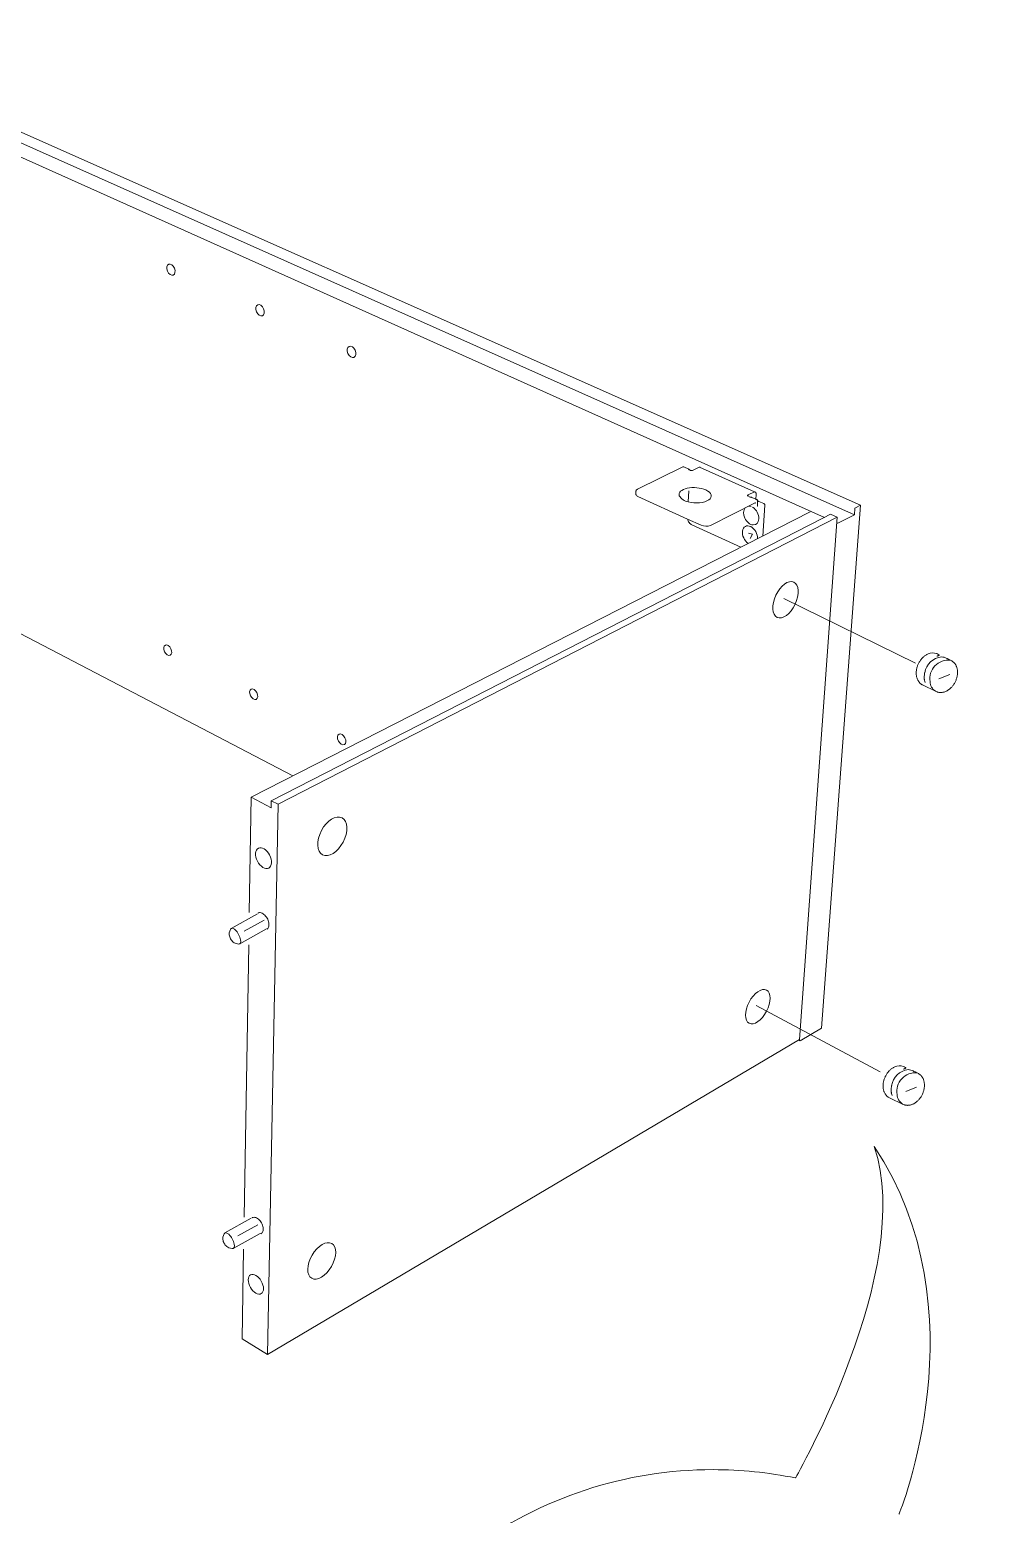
# Model space of a CAD drawing. Header units: metres. Extents: x -8.4 to 7.9, y -3.9 to 2.
# Drawn here: x 4.4435 to 4.6652, y 0.2751 to 0.6202 of the extents above; entities that cross this region are included whole.
import ezdxf

# ---------------------------------------------------------------- set-up
doc = ezdxf.new("R2010")
doc.units = ezdxf.units.M
doc.header["$MEASUREMENT"] = 0
doc.layers.add('PDF6_Geometry_Num_Penna__1', color=255, linetype='Continuous', lineweight=18)
doc.layers.add('PDF6_Geometry_Num_Penna__7', color=7, linetype='Continuous', lineweight=18)

msp = doc.modelspace()

# ---------------------------------------------------------------- linework, layer by layer
at = {"layer": 'PDF6_Geometry_Num_Penna__1', "color": 255, "linetype": 'Continuous', "lineweight": 18, "flags": 128}
for points in [[(4.618841078492815, 0.4879452576223526), (4.64941694305414, 0.4729767702273948)], [(4.612375782071789, 0.3933536804432767), (4.641213687744454, 0.377938416984396)]]:
    msp.add_lwpolyline(points, dxfattribs=at)
at = {"layer": 'PDF6_Geometry_Num_Penna__7', "color": 7, "linetype": 'Continuous', "lineweight": 18, "flags": 128}
for points in [[(4.386639644043798, 0.6183152577017796), (4.635237760038779, 0.5074507559464461)], [(4.636648083147228, 0.5096587232543521), (4.387889127769236, 0.6201762289333723)], [(4.384042236933507, 0.6162937449378836), (4.628278329291054, 0.5068306307697212)], [(4.595335891919131, 0.5185579067462747), (4.584821761881481, 0.5133723258976779)], [(4.595609318870251, 0.5185768202663139), (4.595521452911012, 0.5185946913088708), (4.595432097698228, 0.5185946913088708), (4.595335296217711, 0.5185574599702105)], [(4.595609318870251, 0.5185769691916684), (4.596727748283604, 0.5180706229858894), (4.596738173058428, 0.5180706229858894), (4.59674561932616, 0.5180631767181576), (4.596754554847439, 0.5180527519433322), (4.596772425889997, 0.5180423271685073)], [(4.596728046134313, 0.5180706229858894), (4.596681879274374, 0.5180795585071678), (4.596665497485364, 0.5180631767181576), (4.596665497485364, 0.5180259453794971), (4.596692304049199, 0.5179827570266513), (4.596744427923324, 0.5179291438989804), (4.596835272389654, 0.5178844662925881), (4.596885907010233, 0.517857659728753)], [(4.596772723740706, 0.5180430717952806), (4.596762298965881, 0.517920953004475)], [(4.596773021591416, 0.5180429228699261), (4.596825145465539, 0.5179997345170804), (4.59685790904356, 0.5179386751216775), (4.596886204860942, 0.5178582554301714), (4.597018748426573, 0.5177957067812224)], [(4.597018897351927, 0.5177957067812224), (4.597126123607269, 0.5177614539496551), (4.59724973165162, 0.517733158132273), (4.597374828949519, 0.5177242226109946), (4.59750737251515, 0.517733158132273), (4.597625023545316, 0.5177614539496551), (4.597720335772285, 0.5177957067812224), (4.599182782754859, 0.5185135269905916)], [(4.599182931680215, 0.5185138248413008), (4.599235055554338, 0.5184974430522902), (4.599308028978112, 0.518485529023919), (4.599376534641248, 0.5184691472349086)], [(4.599235651255757, 0.5184978898283541), (4.611992597134297, 0.5127687314353182), (4.610530150151723, 0.5120330401833921)], [(4.584413706409766, 0.5122808519735145), (4.584424131184591, 0.5121766042252662), (4.584468808790983, 0.512078313491203), (4.584538803707663, 0.5119710872358616), (4.584634115934634, 0.5118832212766238), (4.584769638007357, 0.5117953553173853), (4.584920052615545, 0.5117149356258792)], [(4.584414451036539, 0.5122814476749333), (4.584448703868106, 0.5129367192353533), (4.58446806416421, 0.5130350099694161), (4.58452167729188, 0.5131243651822008), (4.584590182955015, 0.5132137203949854), (4.584697409210357, 0.5133000971006774), (4.584822506508256, 0.5133715812709048)], [(4.59643689706599, 0.5064459565786836), (4.584920499391609, 0.5117149356258792)], [(4.610581827249784, 0.5116948307030029), (4.610495450544093, 0.5117409975629412), (4.610432901895143, 0.5118035462118906), (4.610404606077761, 0.5118646056072935), (4.610415030852586, 0.5119271542562425), (4.610458219205432, 0.5119807673839132), (4.61052970337566, 0.5120343805115841)], [(4.610530150151723, 0.5120336358848108), (4.610513768362713, 0.5117328066684359)], [(4.612354932522138, 0.5110413462468382), (4.611416702787901, 0.5114642942540186), (4.61132139056093, 0.5114925900714002), (4.611212675052044, 0.5115104611139574), (4.611105448796701, 0.5115268429029678), (4.611001201048452, 0.5115447139455247), (4.610885039271833, 0.5115730097629063), (4.610768877495213, 0.5116087518480201)], [(4.612189625378488, 0.5127157140090659), (4.612088356137331, 0.5127425205729015), (4.611993043910361, 0.5127350743051693)], [(4.612417183320378, 0.5121296927385541), (4.612417183320378, 0.5122994676428447), (4.612393355263636, 0.5124424359833002), (4.612348677657244, 0.5125645547741056), (4.61227570423347, 0.5126539099868903), (4.612189327527778, 0.5127164586358395)], [(4.612559704884769, 0.510950203929798), (4.612479285193264, 0.5109695642259013), (4.612394397741119, 0.5109606287046229), (4.612293128499962, 0.5109263758730558)], [(4.612559407034061, 0.510949459303025), (4.612355379298203, 0.5110417930229023), (4.612417927947152, 0.512128948111781)], [(4.612735734653956, 0.5105443823384017), (4.612735734653956, 0.5106501193401967), (4.612711906597212, 0.5107558563419918), (4.612674675258552, 0.5108362760334977), (4.612622551384428, 0.5109077602037255), (4.612560002735479, 0.510949459303025)], [(4.624953719674051, 0.5080966452095237), (4.494991030439566, 0.4418040128446683)], [(4.610621143543408, 0.5094448664450879), (4.610813257250896, 0.5094448664450879), (4.611024731254486, 0.5094106136135204), (4.611240673018715, 0.5093555112323032)], [(4.612108907836272, 0.5101982798142162), (4.612239962148356, 0.510135731165267)], [(4.612240557849774, 0.510135731165267), (4.612240557849774, 0.5101818980252055), (4.61221375128594, 0.5102161508567729), (4.612189923229196, 0.5102250863780515), (4.61215120263699, 0.5102161508567729)], [(4.612735734653956, 0.5105183204013397), (4.612674675258552, 0.5095503055961736), (4.612674675258552, 0.5094996709755957), (4.612701481822389, 0.5094713751582138), (4.61272977763977, 0.5094535041156572), (4.612764030471337, 0.5094609503833891)], [(4.614184033727838, 0.5100380361326227), (4.613047733271928, 0.5105443823384017), (4.612950931791412, 0.5105711889022371), (4.612854130310895, 0.5105711889022371), (4.612736479280729, 0.5105443823384017)], [(4.613943519280093, 0.5024763512507302), (4.614411144893666, 0.509664978119247)], [(4.614411889520439, 0.5096652759699563), (4.614388061463696, 0.5097903732678546), (4.61433295908248, 0.5098961102696498), (4.614270410433529, 0.5099765299611558), (4.614184033727838, 0.5100375893565587)], [(4.622276190722961, 0.3853817062093488), (4.622629143813461, 0.3851940602625012), (4.627579422601725, 0.3881204434811951), (4.63664748744581, 0.5096584254036427)], [(4.629705034188514, 0.5075557483214679), (4.628038559470082, 0.5067158093212931)], [(4.631254751428908, 0.5068648836012886), (4.629704438487096, 0.5075558972468224)], [(4.631352893237616, 0.5054548583435483), (4.635236866486651, 0.5074504580957369)], [(4.635237462188069, 0.5074509048718006), (4.635352134711143, 0.5089922822923338)], [(4.635352283636497, 0.508992580143043), (4.636647934221874, 0.509658276478288)], [(4.390185407812444, 0.5064663593522698), (4.504664327924912, 0.4467428243806248)], [(4.631254751428908, 0.5068648836012886), (4.501241427573845, 0.4401567494969854), (4.498770755940352, 0.3122983755235775)], [(4.628038410544728, 0.5067150646945198), (4.499684115140366, 0.4409809024095681)], [(4.62246383666981, 0.3854864007336614), (4.631254900354262, 0.5068650325266433)], [(4.631159439201936, 0.5055436178549146), (4.63135304216297, 0.5054542626421299)], [(4.610589124592162, 0.5031780875217984), (4.611566074918606, 0.5028995971086196), (4.611007604838703, 0.5019211575286291)], [(4.618841078492815, 0.4879452576223526), (4.64941694305414, 0.4729767702273948)], [(4.654375263811554, 0.4745412310778976), (4.654439301714049, 0.4745665483881865), (4.654500361109453, 0.4745918656984753), (4.654564399011948, 0.4746186722623109), (4.654625458407351, 0.4746454788261461), (4.654686517802753, 0.4746722853899814), (4.654747577198157, 0.4746976027002705), (4.654811615100652, 0.4747244092641059), (4.654872674496055, 0.4747497265743947)], [(4.654900225686664, 0.4748968648247802), (4.654620246019939, 0.475032386897503)], [(4.654873270197473, 0.4747498754997492), (4.654892630493577, 0.4747632787816671), (4.654910501536134, 0.4747841283313168), (4.654922415564505, 0.4748064671345129), (4.654928372578691, 0.4748347629518945), (4.654926883325144, 0.4748585910086371), (4.654917947803866, 0.4748779513047408), (4.654904544521948, 0.4748913545866582), (4.654894119747123, 0.4748988008543902)], [(4.657735466588318, 0.4735508774695354), (4.657407830808107, 0.4737087383454548)], [(4.65490171494021, 0.4693303329190119), (4.657396214630445, 0.4702923907099923)], [(4.651065099953951, 0.467894096798855), (4.654241677768442, 0.4663542086318679)], [(4.494991626140985, 0.4418046085460867), (4.494546339330609, 0.414972727400434)], [(4.494991626140985, 0.4418046085460867), (4.49964703272706, 0.4393503187016048)], [(4.49964703272706, 0.4393495740748317), (4.49968426406572, 0.440981795961696)], [(4.501241725424555, 0.4401567494969854), (4.499685455468557, 0.440981795961696)], [(4.490344261524061, 0.4112886119773274), (4.496484453895905, 0.4146915563308717)], [(4.498705377709665, 0.411103199910799), (4.498724738005769, 0.411113624685624), (4.498860260078493, 0.4112491467583472), (4.498974932601565, 0.4114070076342666), (4.499065777067896, 0.4115916750740214), (4.499116411688474, 0.4118135738524364), (4.49914321825231, 0.4120563221805009), (4.49914321825231, 0.412310984536937), (4.49910598691365, 0.4125864964430228), (4.4990434382647, 0.4128634976026548), (4.498957061559008, 0.4131434772693794), (4.498842389035936, 0.4134204784290119), (4.498700909949026, 0.4136855655602727), (4.498538581312467, 0.4139417171702549), (4.498361360140446, 0.4141725514699484), (4.498167757179412, 0.4143855147270847), (4.497956283175822, 0.4145731606739325), (4.497752255439964, 0.4147220860285734), (4.497530356661549, 0.4148367585516468), (4.497315904150866, 0.4149171782431527), (4.497111876415008, 0.4149618558495454), (4.496916784200429, 0.4149618558495454), (4.496730627507127, 0.414927603017978), (4.496620422744693, 0.4148799469044926)], [(4.492327947247878, 0.4077044254671842), (4.498578344382157, 0.4111699184696784)], [(4.493359851030184, 0.410622617791373), (4.49798994030597, 0.4131871123982893)], [(4.49442153988342, 0.4074600389602185), (4.493371616133201, 0.3442233548725948)], [(4.612375782071789, 0.3933536804432767), (4.641213687744454, 0.377938416984396)], [(4.493247859163494, 0.3367787253194503), (4.492900863087181, 0.3158800303026914), (4.49877001131358, 0.3122983755235775), (4.622464432371228, 0.3854862518083071)], [(4.646628613639198, 0.3785890718588221), (4.646692651541693, 0.3786158784226574), (4.64675222168355, 0.3786411957329465), (4.646814770332499, 0.3786665130432356), (4.646877318981448, 0.3786962981141637), (4.64693837837685, 0.3787231046779993), (4.646999437772254, 0.3787528897489274), (4.64706347567475, 0.3787782070592163), (4.647123045816605, 0.3788050136230516)], [(4.64714851205225, 0.378951258321309), (4.646865553878432, 0.3790838018869396)], [(4.647123045816605, 0.3788042689962783), (4.647142406112708, 0.378817672278196), (4.647161766408813, 0.3788385218278458), (4.647172191183637, 0.3788638391381347), (4.647176658944277, 0.3788891564484236), (4.64717516969073, 0.3789144737587127), (4.647166234169451, 0.3789338340548161), (4.64715432014108, 0.3789472373367335), (4.647142406112708, 0.3789531943509195)], [(4.650001177220396, 0.3776416087525969), (4.64967205218664, 0.3777964911214231)], [(4.647219847297123, 0.3733854710423141), (4.649702432958986, 0.3743788031577691)], [(4.643400656577357, 0.3719020255847361), (4.64659659468795, 0.3704023472635021)], [(4.488869602662406, 0.3405192834519661), (4.49500979503425, 0.3439237170590574)], [(4.491884447541756, 0.3398540338927853), (4.496514536817543, 0.3424185284997017)], [(4.497270630843055, 0.3403550187857971), (4.497422534704788, 0.3404354384773034), (4.497553589016873, 0.3405516002539233), (4.497662304525761, 0.3406915900872858), (4.497741234963721, 0.3408703005128546), (4.497794848091391, 0.3410728389951663), (4.497821654655226, 0.3412962270271278), (4.497821654655226, 0.3415345075945533), (4.497787401823659, 0.3417921484580819), (4.49772485317471, 0.3420587248428892), (4.497642944229657, 0.3423342367489748), (4.497531250213677, 0.3425978346266894), (4.497395728140953, 0.342855475490218), (4.497234888757941, 0.3431041808324684), (4.497059156839465, 0.3433335258786152), (4.496871510892618, 0.3435449998822055), (4.496677907931584, 0.3437326458290531), (4.496475369449273, 0.3438860389443332), (4.496262406192136, 0.3440096469886851), (4.496059867709825, 0.3440975129479233), (4.495854350720419, 0.3441496368220476), (4.495668194027119, 0.3441600615968723), (4.495490972855096, 0.3441407013007691), (4.495321197950806, 0.3440781526518202), (4.49525716004831, 0.3440334750454277)], [(4.490851799132678, 0.3369350969418232), (4.497103685520503, 0.3404005899443172)]]:
    msp.add_lwpolyline(points, dxfattribs=at)
for points in [[(4.596754554847439, 0.5130254787467192), (4.596602650985706, 0.5104550271256172, -0.2145646170143896), (4.594511739006553, 0.5118555211606641)], [(4.612150458010216, 0.5102162997821278), (4.60175531933093, 0.5049782972086896, -0.1995650142233633), (4.59961824049183, 0.5049931897441617), (4.596437343842054, 0.5064461055040383), (4.596489467716179, 0.5062376100075412), (4.596566908900591, 0.5060246467504044), (4.59667562440948, 0.505810194239722), (4.596797743200286, 0.5056240375464207), (4.596939222287194, 0.5054468163743981), (4.597100061670206, 0.5052964017662107), (4.597266858067404, 0.5051713044683124), (4.597436781897049, 0.5050750986892141), (4.608819146752253, 0.4998701575445144)], [(4.654619650318519, 0.4750334293749856), (4.654625458407351, 0.4750487686865139), (4.654380327273612, 0.4751688025223542, 0.1899083404370017), (4.65239649262444, 0.475115040469329), (4.652381600088976, 0.475109083455143), (4.652240121002067, 0.4750465348061941), (4.652103109675798, 0.4749750506359665), (4.651963119842435, 0.4748976094515531), (4.651826108516166, 0.4748157005065006), (4.651692075696989, 0.4747233667866233), (4.651559532131358, 0.4746280545596531), (4.651431456326367, 0.4745252960649511), (4.651303380521377, 0.474416580556063), (4.651179772477025, 0.4743019080329893), (4.651057653686219, 0.4741827677492767), (4.650938513402505, 0.4740546919442856), (4.650825330132979, 0.4739251268857481), (4.650718103877638, 0.4737896048130248), (4.650612366875843, 0.4736496149796623), (4.65050960838114, 0.4735051573856606), (4.650411317647077, 0.4733562320310196), (4.650320473180747, 0.4732073066763789), (4.650232607221508, 0.4730509350540058), (4.650150698276455, 0.4728915849245403), (4.650074746345589, 0.4727307455415279), (4.650003262175361, 0.4725699061585158), (4.649936245765772, 0.4724031097613182), (4.649878164877462, 0.4722348241105736), (4.649821573242699, 0.472068027713376), (4.649772427875667, 0.4718982528090854), (4.649730728776369, 0.4717254993977016), (4.649694986691254, 0.4715557244934112), (4.649662223113233, 0.4713844603355741), (4.649638395056491, 0.4712146854312835), (4.649620524013934, 0.4710434212734467), (4.649608609985563, 0.4708721571156094), (4.649604142224923, 0.4707023822113188), (4.649602652971377, 0.4705355858141207), (4.649610099239109, 0.4703717679240158), (4.649623502521027, 0.4702109285410039), (4.649644352070676, 0.470048599904445), (4.649671158634512, 0.4698907390285256), (4.649703922212534, 0.4697388351667919), (4.649741153551193, 0.4695869313050582), (4.649788809664678, 0.469439495203964), (4.649837955031709, 0.4692965268635085), (4.649894546666473, 0.4691580262836925), (4.649958584568969, 0.4690254827180618), (4.650025600978557, 0.4688959176595247), (4.650100063655878, 0.4687723096151724), (4.650180483347384, 0.4686546585850062), (4.650263881545984, 0.4685429645690253), (4.650354726012313, 0.4684372275672302), (4.650448548985738, 0.4683359583260747), (4.650545350466254, 0.4682421353526509), (4.650651087468049, 0.4681557586469591), (4.650758313723391, 0.4680768282089993), (4.650870007739371, 0.468002365531679), (4.65092034450924, 0.4679727293861053), (4.651020124496849, 0.4679161377513419), (4.651064802103241, 0.4678937989481458)], [(4.657408277584172, 0.4737093340468732), (4.657371046245511, 0.4737257158358836), (4.657302540582377, 0.4737599686674512), (4.657248927454705, 0.4737837967241936), (4.657192335819942, 0.4738091140344827), (4.657108937621343, 0.4738478346266894), (4.657091066578786, 0.4738537916408747), (4.657052643837288, 0.473873747638397), (4.656800959987946, 0.473997355682749, 0.03079202663261815), (4.656401840037508, 0.4741674284377488), (4.656110244193121, 0.4743086096739486, 0.06505927398760684), (4.655523478295835, 0.4744113681686375, 0.3419543909674053), (4.651587232247322, 0.4707192107763931), (4.651547022401568, 0.4706834686912793)], [(4.651445455309704, 0.4697578976121859), (4.651487601185067, 0.4696582665499311, 0.02999112536234375), (4.651508003958653, 0.4691790247586969), (4.651485665155457, 0.4691492396877686)], [(4.651521109389861, 0.4705424363804345), (4.651545830998732, 0.4704364015279301, 0.0273568975083072), (4.65148253772301, 0.46992007732339), (4.651449774144989, 0.4698888029989154)], [(4.65150502545156, 0.4690284612251547), (4.651540767536674, 0.4689718695903911, 0.03974881182652453), (4.651698032711164, 0.4684269517177566)], [(4.490171657038032, 0.4110799675554753), (4.489903591399679, 0.4102931949069073, 0.1060544436584021), (4.48987380632875, 0.4097768707023672, 0.08046521797004559), (4.490204420616053, 0.4088699152926041, 0.08779690331105057), (4.490801611288163, 0.4081130766403192, 0.1213360111779213), (4.49125910997762, 0.4078557336274997), (4.492061817639135, 0.4076725554412912)], [(4.492328394023942, 0.4077044254671842, 0.1939781323045973), (4.492507551225574, 0.4079276645737908, 0.1191562126410303), (4.492542548683915, 0.408646825111352, 0.07938657464177258), (4.492092794112899, 0.4099141798793464, 0.07736190215026763), (4.491258365350847, 0.4109737837776162, 0.1121927482921187), (4.490625432593626, 0.4113237583610347)], [(4.646865851729141, 0.3790849932897766), (4.646871510892617, 0.3791009283027234), (4.646625039430686, 0.3792173879300522, 0.1887379372148255), (4.644642694035062, 0.3791381596413832), (4.644627801499597, 0.3791322026271977), (4.644486322412688, 0.3790681647247021), (4.644352289593511, 0.3789966805544742), (4.644212299760149, 0.3789177501165146), (4.644076777687426, 0.3788313734108231), (4.643944234121795, 0.3787405289444921), (4.643811690556165, 0.3786407489568828), (4.643683614751175, 0.3785394797157267), (4.643558517453275, 0.3784262964461997), (4.643434909408924, 0.3783101346695796), (4.643315769125211, 0.3781880158787743), (4.643198118095045, 0.378059940073783), (4.643086424079065, 0.3779288857616991), (4.642980687077269, 0.3777918744354294), (4.64287643932902, 0.3776518846020669), (4.642776659341411, 0.3775044485009724), (4.642679857860895, 0.3773570123998782), (4.642590502648109, 0.3772051085381443), (4.642504125942418, 0.3770487369157716), (4.642425195504458, 0.3768878975327592), (4.642350732827137, 0.3767255688962008), (4.642280737910457, 0.3765632402596419), (4.642216700007961, 0.3763964438624443), (4.642160108373197, 0.3762266689581533), (4.642106495245526, 0.3760598725609556), (4.642060328385588, 0.375890097656665), (4.642018629286288, 0.3757158549917352), (4.641984376454721, 0.3755445908338979), (4.641954591383793, 0.375373326676061), (4.641933741834143, 0.3752035517717704), (4.641918849298679, 0.3750322876139334), (4.641908424523854, 0.3748610234560961), (4.641905446016762, 0.3746927378053519), (4.641906935270308, 0.3745259414081543), (4.641915870791586, 0.3743606342645029), (4.641930763327051, 0.3741997948814906), (4.641953102130247, 0.3740374662449319), (4.641982887201175, 0.373881094622559), (4.642018629286288, 0.3737291907608253), (4.642057349878494, 0.3735772868990916), (4.64210500599198, 0.3734313400515437), (4.642158619119651, 0.3732883717110882), (4.642215210754414, 0.3731513603848187), (4.642280737910457, 0.3730188168191881), (4.642349243573592, 0.3728907410141971), (4.642426684758004, 0.3727686222233917), (4.642507104449511, 0.3726509711932251), (4.642591991901656, 0.3725392771772442), (4.642684325621532, 0.372435029428996), (4.64278112710205, 0.3723367386949328), (4.642877928582566, 0.372242915721509), (4.642983665584361, 0.3721565390158175), (4.64309238109325, 0.3720805870849506), (4.64320407510923, 0.3720076136611763), (4.643256050058, 0.3719784242916668), (4.643357319299156, 0.3719218326569034), (4.643400507652002, 0.3719024723608)], [(4.649671903261285, 0.3777964911214231), (4.649633182669079, 0.3778128729104338), (4.649564677005944, 0.377845636488455), (4.649511063878273, 0.3778664860381045), (4.64945447224351, 0.3778932926019398), (4.649371074044911, 0.3779305239406003), (4.649351713748807, 0.3779379702083321), (4.649314780260855, 0.3779556923255347), (4.64906011790442, 0.3780748326092473, 0.0322717880781213), (4.648658912999018, 0.3782407354543174), (4.648648637149547, 0.3782452032149566), (4.64836508327431, 0.3783789381834242, 0.0670413750549169), (4.647778317377026, 0.378472761156849, 0.3419868973205533), (4.643887940337741, 0.374732947651105), (4.643849219745535, 0.3746957163124449)], [(4.643824647062019, 0.3745561732551463), (4.643850113297662, 0.3744499894772875, 0.02985677450812324), (4.643793372737544, 0.3739344098995208), (4.643749737608635, 0.3738697762956062), (4.643759119905977, 0.3737694006065786), (4.643802010408113, 0.3736712587978699, 0.02965804517502233), (4.643828965897304, 0.3731920170066356), (4.643806627094107, 0.373163721189254)], [(4.488696253549604, 0.340310639030114), (4.488428932538024, 0.3395238663815463, 0.1061749571972833), (4.48839765821355, 0.3390075421770062, 0.0784036978879208), (4.488728272500852, 0.3381020760207896, 0.09005364121741453), (4.489326207799735, 0.3373452373685044, 0.1230610985354469), (4.489784302190611, 0.3370856604753651), (4.490587009852125, 0.3369039715427034)], [(4.491031403110374, 0.3371590806752032, 0.1192983360431466), (4.491066996270133, 0.3378774965859912, 0.07930282112290875), (4.490617241699118, 0.3391463406075315, 0.07751864044755608), (4.489782217235646, 0.3402044552522552, 0.1156429564832974), (4.489149284478422, 0.3405544298356613)], [(4.621527691890536, 0.2835764827021769, 0.05050494200384929), (4.602384826804994, 0.2855065552983227, 0.1612366887338928), (4.545931692621264, 0.2669162032784977)]]:
    msp.add_lwpolyline(points, format="xyb", dxfattribs=at)
msp.add_lwpolyline([(4.612719799641009, 0.501883032637841), (4.612719799641009, 0.5018651615952843)], close=True, dxfattribs=at)
for points in [[(4.654087986802452, 0.4664340326219556, 0.03672643383365073), (4.654412941926278, 0.4662791502531292), (4.654442726997207, 0.4662657469712115), (4.654570802802198, 0.4662225586183655), (4.654701857114282, 0.4661883057867982), (4.654835889933459, 0.4661600099694163), (4.654969922752636, 0.4661391604197667), (4.655106934078905, 0.466125757137849), (4.655246923912268, 0.4661198001236633), (4.65538691374563, 0.466122778630756), (4.655529882086086, 0.466133203405581), (4.655672850426541, 0.4661510744481376), (4.65581432951345, 0.466173413251334), (4.655960276360998, 0.4662076660829013), (4.656103244701453, 0.4662463866751083), (4.656246213041908, 0.4662925535350466), (4.65639067063591, 0.4663476559162638), (4.656532149722818, 0.4664102045652132), (4.656673628809727, 0.4664787102283479), (4.656812129389544, 0.466556151412761), (4.656953608476452, 0.4666380603578137), (4.657089130549176, 0.4667274155705983), (4.657223163368352, 0.4668227277975685), (4.657354217680436, 0.466923997038724), (4.657483782738974, 0.4670312232940657), (4.657607390783326, 0.4671458958171391), (4.657732488081225, 0.4672650361008519), (4.657850139111391, 0.4673916226522965), (4.657966300888011, 0.4675211877108341), (4.658077994903991, 0.4676537312764646), (4.658186710412879, 0.4677937211098271), (4.658286490400489, 0.4679366894502823), (4.658386270388098, 0.468084125551377), (4.658480093361522, 0.4682345401595642), (4.658569448574307, 0.4683879332748442), (4.658651357519358, 0.4685472834043098), (4.658730287957319, 0.4687081227873222), (4.658801772127546, 0.4688719406774271), (4.658870277790681, 0.469034269313986), (4.658931337186083, 0.4692010657111836), (4.658987928820848, 0.4693693513619277), (4.659037074187879, 0.4695391262662185), (4.659080262540725, 0.4697118796776021), (4.659118983132932, 0.4698816545818927), (4.659150257457406, 0.4700514294861835), (4.659174085514148, 0.4702226936440201), (4.659191956556706, 0.470392468548311), (4.659206849092169, 0.4705622434526016), (4.659212806106355, 0.4707305291033457), (4.659211316852808, 0.47089881475409), (4.659205359838623, 0.4710641218977414), (4.659190467303159, 0.4712264505343002), (4.659171107007055, 0.4713858006637659), (4.65914430044322, 0.4715451507932318), (4.6591115368652, 0.4717000331620582), (4.659072816272992, 0.4718489585166992), (4.659026649413054, 0.4719963946177936), (4.658977504046022, 0.4721408522117954), (4.658919423157712, 0.4722778635380647), (4.658855385255216, 0.4724133856107884), (4.658788368845628, 0.4725414614157795), (4.658712416914762, 0.4726635802065848), (4.658631997223256, 0.4727856989973904), (4.65854710977111, 0.4728959037598248), (4.658456265304778, 0.4730016407616198), (4.658360953077809, 0.4731029100027755), (4.658262662343746, 0.4731982222297457), (4.658156925341951, 0.473289066696077), (4.658048209833064, 0.4733665078804898), (4.657935026563536, 0.4734394813042639), (4.657890348957143, 0.4734647986145528, 0.04237657640693333), (4.657588179412572, 0.473613723969178, 0.4992517921665801), (4.652814675020273, 0.4686722317768541, 0.241823363324497)], [(4.646442456945897, 0.3704796395225607, 0.03381594304903057), (4.64676890132327, 0.3703290759890188), (4.646800175647744, 0.3703171619606476), (4.64692676219919, 0.3702739736078016), (4.647059305764819, 0.3702412100297805), (4.647193338583997, 0.3702144034659451), (4.647327371403173, 0.370195043169842), (4.647465871982989, 0.370184618395017), (4.647604372562805, 0.3701786613808313), (4.647744362396168, 0.3701831291414708), (4.647885841483077, 0.3701965324233885), (4.648031788330624, 0.3702158927194916), (4.648171778163987, 0.370238231522688), (4.648317725011535, 0.370275462861348), (4.648459204098445, 0.3703171619606476), (4.648602172438899, 0.3703663073276791), (4.648745140779354, 0.3704214097088963), (4.648886619866263, 0.3704854476113917), (4.649026609699626, 0.3705569317816195), (4.649165110279442, 0.3706343729660326), (4.649303610859258, 0.3707192604181779), (4.649439132931981, 0.3708101048845089), (4.649571676497612, 0.3709069063650254), (4.649702730809696, 0.3710096648597279), (4.649830806614687, 0.3711198696221618), (4.649952925405493, 0.3712330528916892), (4.650075044196297, 0.3713551716824945), (4.650191205972917, 0.3714847367410321), (4.650307367749537, 0.3716143017995697), (4.650419061765518, 0.3717498238722929), (4.650523309513767, 0.3718898137056554), (4.65062160024783, 0.3720342712996572), (4.650719890981892, 0.3721846859078446), (4.650810735448224, 0.372335100516032), (4.650898601407462, 0.3724899828848582), (4.650979021098968, 0.3726508222678706), (4.651054973029835, 0.3728116616508828), (4.651124967946517, 0.3729754795409879), (4.651191984356105, 0.3731378081775463), (4.651251554497961, 0.3733090723353834), (4.651303678372086, 0.3734758687325814), (4.651352823739116, 0.3736471328904183), (4.651393033584871, 0.3738183970482554), (4.651428775669983, 0.373988171952546), (4.651458560740912, 0.3741609253639293), (4.651480899544109, 0.3743321895217666), (4.651497281333118, 0.3745019644260572), (4.651507706107943, 0.3746717393303476), (4.651512173868583, 0.3748400249810919), (4.65150919536149, 0.3750083106318363), (4.651501749093758, 0.3751736177754876), (4.6514838780512, 0.3753359464120463), (4.651461539248005, 0.3754938072879657), (4.651434732684169, 0.3756516681638851), (4.651400479852602, 0.3758065505327115), (4.651358780753303, 0.3759554758873525), (4.651311124639817, 0.3761029119884469), (4.65126049001924, 0.3762458803289024), (4.651199430623837, 0.3763814024016257), (4.651135392721341, 0.376518413727895), (4.65106539780466, 0.3766435110257931), (4.650987956620247, 0.3767656298165989), (4.650907536928741, 0.3768862593538582), (4.65082116022305, 0.3769964641162924), (4.650728826503172, 0.3771022011180876), (4.650632025022655, 0.3772019811056966), (4.650532245035046, 0.3772943148255743), (4.650425018779704, 0.3773836700383586), (4.650314814017269, 0.3774626004763184), (4.650201630747742, 0.3775325953929995), (4.650156953141351, 0.3775564234497424, 0.03956148975471133), (4.649853890044654, 0.3777031149240593, 0.4996233980027434), (4.645140849346335, 0.3727019036645125, 0.241840975156897)]]:
    msp.add_lwpolyline(points, format="xyb", close=True, dxfattribs=at)
at = {"layer": 'PDF6_Geometry_Num_Penna__7', "color": 7, "linetype": 'Continuous', "lineweight": 18}
for centre, radius, start, end in [((4.609909076390456, 0.5065613179296347), 0.003113981366628452, 358.1154596640986, 57.84500774652379), ((4.65138579459492, 0.4688765957510663), 0.0001827563074996938, 18.07496611570062, 31.47531504496708)]:
    msp.add_arc(centre, radius, start, end, dxfattribs=at)
for centre, major_axis, ratio in [((4.476352217178692, 0.5643991323927833), (-0.000525499406553889, 0.001258182356151834), 0.6362637429009341), ((4.497060435007992, 0.5549763704221544), (-0.0005450877956654697, 0.001273301338000065), 0.6396857887616025), ((4.518335008593537, 0.545295259193705), (-0.0005663924456377039, 0.001278260603259026), 0.6549494436277826), ((4.619208198693974, 0.4876838113711583), (0.001940411019260294, 0.004105671086777894), 0.5449566697113064), ((4.475610344425544, 0.475960184413841), (-0.0005602680318623418, 0.001182654541675317), 0.6169407178316233), ((4.495568827909725, 0.4657342537778499), (-0.0005918122787214104, 0.001192620352020847), 0.6202391783543477), ((4.516040907861094, 0.4552397263006411), (-0.0006194978653273142, 0.001209038024894153), 0.623506468608904), ((4.513854484353478, 0.4327082787905936), (0.002265129930891409, 0.004294797051405449), 0.5861261796278321), ((4.497873634147774, 0.4276393885529859), (-0.001204166010598268, 0.002310319626086656), 0.6097309655832132), ((4.612776838068983, 0.3931109458088677), (0.002010331058403136, 0.003867717780022516), 0.5260934183154687), ((4.511409163230427, 0.3340319208656239), (0.002337569806279767, 0.004040769259885898), 0.557681855733316), ((4.496088769024832, 0.3286053956184167), (-0.001250072775806992, 0.002181032971002675), 0.578540307447595)]:
    msp.add_ellipse(centre, major_axis=major_axis, ratio=ratio, dxfattribs=at)
for centre, major_axis, ratio, start_param, end_param in [((4.598198181420039, 0.5119861764009337), (-0.003732498631665124, 0.0001939713877741818), 0.4722406555537494, 4.015210760452735, 6.466116109453419), ((4.598157830998855, 0.5119998351187818), (-0.003801716922885041, 0.0002375452766850671), 0.4656565092556784, 1.178394314738825, 4.021806774899063), ((4.611249140111062, 0.5072512567009773), (-0.001068387809234146, 0.00205983856335703), 0.6886655140218207, 0.25763771192715, 3.99833607029456), ((4.610953060023871, 0.5026869988768297), (-0.001068719663845926, 0.002060442370695705), 0.6855779545052124, 3.994471052843632, 8.575985239823726)]:
    msp.add_ellipse(centre, major_axis=major_axis, ratio=ratio, start_param=start_param, end_param=end_param, dxfattribs=at)
for points in [[(4.654604311006992, 0.4750401310159447), (4.654607641079158, 0.4750401310159447), (4.654613833962433, 0.4750326847482114), (4.654619203542455, 0.4750326847482114)], [(4.654672667744772, 0.4750066228111502), (4.654694656309876, 0.4750066228111502), (4.654605178019037, 0.4750513004175432), (4.654626500884833, 0.4750513004175432)], [(4.6514389025941, 0.4698575286744409), (4.651458320084703, 0.4698575286744409), (4.65141799584995, 0.4697979585325844), (4.651437413340553, 0.4697979585325844)], [(4.651449774144989, 0.4698888029989154), (4.651463823734845, 0.4698888029989154), (4.651425946088247, 0.4698575286744406), (4.651439349370165, 0.4698575286744406)], [(4.65143666871378, 0.4697978096072297), (4.651450071995698, 0.4697978096072297), (4.651434262417951, 0.4697575997614765), (4.651445604235058, 0.4697575997614765)], [(4.651487601185067, 0.4696582665499311), (4.651499515213438, 0.4696582665499311), (4.651465834593135, 0.4696954978885921), (4.651477176410242, 0.4696954978885921)], [(4.65148253772301, 0.46992007732339), (4.651493879540117, 0.46992007732339), (4.651484026976557, 0.4699513516478651), (4.651492962497835, 0.4699513516478651)], [(4.651530491687204, 0.47064787553152), (4.651550079759333, 0.47064787553152), (4.651497674989227, 0.470585326882571), (4.651518577658834, 0.470585326882571)], [(4.651518875509542, 0.4705847311811522), (4.651535855612495, 0.4705847311811522), (4.651506634523808, 0.4705430320818522), (4.651520364763088, 0.4705430320818522)], [(4.651547171326924, 0.4706828729898607), (4.651559982370335, 0.4706828729898607), (4.651518875509542, 0.4706486201582929), (4.651530789537913, 0.4706486201582929)], [(4.651545830998732, 0.4704364015279301), (4.651560723534195, 0.4704364015279301), (4.651532010562168, 0.4704766113736836), (4.651542852491639, 0.4704766113736836)], [(4.651587232247322, 0.4707192107763931), (4.651600043290733, 0.4707192107763931), (4.651590210754416, 0.4707534636079613), (4.651603614036334, 0.4707534636079613)], [(4.651485367304748, 0.4691499843145417), (4.651494051070535, 0.4691499843145417), (4.651467496262191, 0.4691187099900667), (4.651479410290563, 0.4691187099900667)], [(4.651478814589143, 0.4691194546168407), (4.651497235638169, 0.4691194546168407), (4.651472589003142, 0.469067330742716), (4.65148923936397, 0.469067330742716)], [(4.651489090438614, 0.469067032892007), (4.651504277904401, 0.469067032892007), (4.651491741988345, 0.4690283122998005), (4.651505472227624, 0.4690283122998005)], [(4.651508003958653, 0.4691790247586969), (4.651519635400681, 0.4691790247586969), (4.65150311904337, 0.4692088098296243), (4.65151396097284, 0.4692088098296243)], [(4.490345006150834, 0.4112893566041005), (4.490435593907536, 0.4112893566041005), (4.490074278416941, 0.4110793718540566), (4.49017225273945, 0.4110793718540566)], [(4.49062498581756, 0.4113236094356678), (4.490718714187507, 0.4113236094356678), (4.490245627066582, 0.4112893566041003), (4.490345006150834, 0.4112893566041003)], [(4.492061817639135, 0.4076731511427099), (4.492157559385654, 0.4076731511427099), (4.492238989183154, 0.4077044254671849), (4.492328394023943, 0.4077044254671849)], [(4.646919464856812, 0.3790587824273597), (4.646941453421916, 0.3790587824273597), (4.646849125109117, 0.3791034600337522), (4.646871808743329, 0.3791034600337522)], [(4.646850363492259, 0.3790922906321541), (4.646853693564424, 0.3790922906321541), (4.646859886447698, 0.3790848443644212), (4.646865256027721, 0.3790848443644212)], [(4.643760609159523, 0.3738995613665346), (4.643772615905466, 0.3738995613665346), (4.643738270356327, 0.3738697762956056), (4.643750184384698, 0.3738697762956056)], [(4.643748992981861, 0.3738093126016224), (4.643760907010232, 0.3738093126016224), (4.643746097468024, 0.3737691027558701), (4.643759417756686, 0.3737691027558701)], [(4.643802010408113, 0.3736712587978699), (4.643815496172545, 0.3736712587978699), (4.643780243816183, 0.3737084901365302), (4.64379158563329, 0.3737084901365302)], [(4.643806478168753, 0.373163721189254), (4.643817217328801, 0.373163721189254), (4.643791462378896, 0.3731339361183259), (4.643800521154566, 0.3731339361183259)], [(4.643800670079922, 0.3731337871929712), (4.643820539200444, 0.3731337871929712), (4.643791672613768, 0.3730801740652998), (4.643809605601199, 0.3730801740652998)], [(4.643793372737544, 0.3739344098995208), (4.64380336295404, 0.3739344098995208), (4.643793372737547, 0.3739656842239945), (4.643803797512372, 0.3739656842239945)], [(4.643831944404396, 0.3746608677794587), (4.643853005630027, 0.3746608677794587), (4.643802102138967, 0.3745983191305104), (4.64382151962957, 0.3745983191305104)], [(4.643810052377264, 0.3730800251399458), (4.643825239843052, 0.3730800251399458), (4.643813030884358, 0.373041304547739), (4.643827923419822, 0.373041304547739)], [(4.643821668554926, 0.3745975745037367), (4.643837216818421, 0.3745975745037367), (4.64381192287414, 0.3745558754044371), (4.643824647062018, 0.3745558754044371)], [(4.643848624044116, 0.3746958652377994), (4.643861435087528, 0.3746958652377994), (4.643820328226733, 0.3746616124062316), (4.643832242255105, 0.3746616124062316)], [(4.643828965897304, 0.3731920170066356), (4.643840597339332, 0.3731920170066356), (4.643822591728473, 0.3732218020775631), (4.643833433657943, 0.3732218020775631)], [(4.643850113297662, 0.3744499894772875), (4.643865005833127, 0.3744499894772875), (4.643834854091219, 0.3744901993230418), (4.64384713479057, 0.3744901993230418)], [(4.64388213224891, 0.3729476304996699), (4.643894856436789, 0.3729476304996699), (4.643849368670888, 0.3729848618383309), (4.643864261206353, 0.3729848618383309)], [(4.64388213224891, 0.3729476304996699), (4.643914895826932, 0.3727748770882866), (4.643967019701056, 0.3726080806910887), (4.644026589842911, 0.3724427735474376)], [(4.643887940337741, 0.374732947651105), (4.643900751381153, 0.374732947651105), (4.643893804634352, 0.3747672004826728), (4.643905811380296, 0.3747672004826728)], [(4.621527691890536, 0.2835764827021765), (4.621527691890536, 0.2835764827021765), (4.649433324843151, 0.3318521256625744), (4.639860403046833, 0.360603654629549)], [(4.639860403046833, 0.3606036546295488), (4.665204519899623, 0.3225859900968167), (4.645595518454052, 0.2751309258404908), (4.645595518454053, 0.2751309258404908)], [(4.488869453737052, 0.3405192834519661), (4.488960700145064, 0.3405192834519661), (4.488596728727021, 0.3403107879554685), (4.488695211072123, 0.3403107879554685)], [(4.489149433403776, 0.3405550255370799), (4.489244582604216, 0.3405550255370799), (4.48877061172001, 0.3405192834519664), (4.488869453737053, 0.3405192834519664)], [(4.490586414150707, 0.3369038226173489), (4.490682155897226, 0.3369038226173489), (4.49076209644118, 0.3369350969418228), (4.490851501281966, 0.3369350969418228)], [(4.490851501281968, 0.3369350969418232), (4.490957531532747, 0.3369350969418232), (4.490934682064589, 0.3371584849737852), (4.491031700961082, 0.3371584849737852)]]:
    msp.add_open_spline(points, degree=3, dxfattribs=at)

doc.saveas('drawing.dxf')
